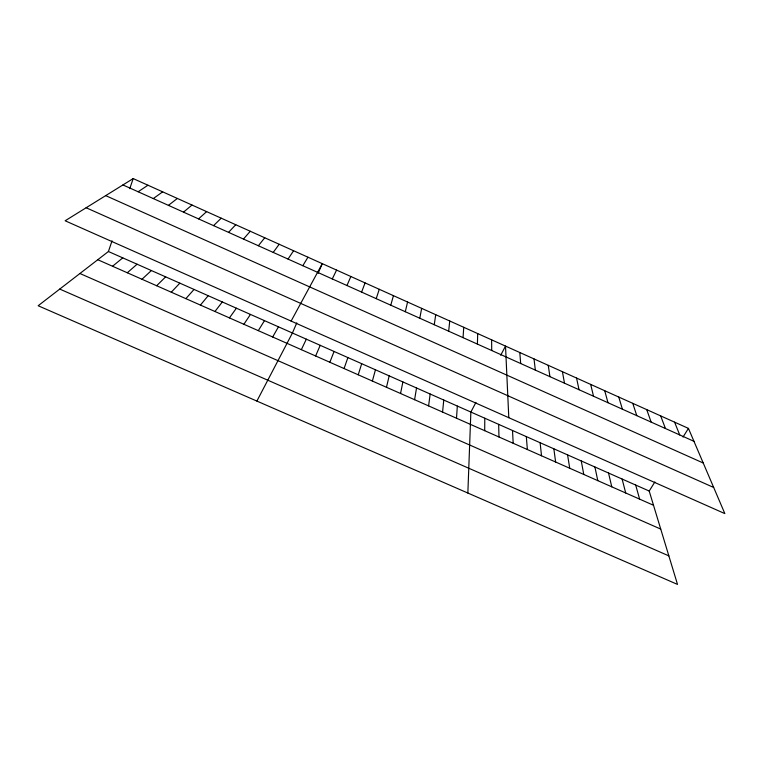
<?xml version="1.0" encoding="UTF-8"?>
<svg xmlns="http://www.w3.org/2000/svg" width="763" height="763" viewBox="0 0 763 763"><rect width="100%" height="100%" fill="white"/><g stroke="black" fill="none" stroke-linecap="round" stroke-linejoin="round"><path stroke-width="1.14" d="M484.705 430.685L484.782 418.219M477.409 344.094L477.695 333.584M467.853 493.032L470.866 412.058L475.94 402.397M463.065 337.656L463.732 327.298M456.503 418.229L457.333 406.059M442.569 412.068L443.77 400.05M448.673 331.19L449.741 321.004M428.596 405.897L430.17 394.023M434.252 324.723L435.721 314.699M414.595 399.707L416.531 387.986M419.793 318.228L421.653 308.366M400.556 393.498L402.874 381.939M405.296 311.724L407.566 302.034M386.479 387.289L389.178 375.873M372.373 381.052L375.453 369.788M390.77 305.2L393.431 295.672M358.238 374.805L361.691 363.693M376.207 298.657L379.278 289.301M654.883 481.958L649.199 491.038L677.515 584.42L38.15 305.744L108.413 251.513L112.037 240.841M129.758 188.68L133.191 178.58L688.445 428.396L724.85 513.604L65.141 220.774L133.191 178.58M344.065 368.539L347.899 357.589M361.605 292.095L365.076 282.911M329.854 362.263L334.08 351.466M296.788 322.863L292.41 333.011L256.883 401.08M318.152 273.259L322.282 263.664L291.123 321.08M346.965 285.524L350.846 276.511M315.615 355.968L320.222 345.334M301.337 349.664L306.335 339.182M332.286 278.934L336.578 270.092M500.719 355.215L505.516 346.097L508.797 417.695M272.677 336.998L278.457 326.831M302.825 265.715L307.947 257.207M258.295 330.646L264.475 320.641M683.019 437.056L688.445 428.396M288.042 259.077L293.583 250.75M243.883 324.275L250.455 314.423M229.434 317.894L236.396 308.204M273.221 252.419L279.182 244.265M214.947 311.495L222.31 301.967M258.361 245.743L264.742 237.77M200.421 305.076L208.194 295.71M243.464 239.057L250.264 231.256M185.867 298.648L194.04 289.444M171.274 292.2L179.858 283.159M228.538 232.353L235.757 224.732M156.644 285.734L165.638 276.855M213.564 225.629L221.213 218.189M141.985 279.258L151.379 270.541M198.552 218.895L206.63 211.628M127.287 272.763L137.092 264.217M183.511 212.133L192.009 205.047M112.552 266.249L122.767 257.875M168.423 205.361L177.359 198.456M153.296 198.571L162.672 191.847M138.141 191.761L147.946 185.228M59.743 289.072L668.865 555.884M79.924 273.497L660.729 529.083M108.413 251.513L649.199 491.038M97.778 259.725L653.51 505.268M86.143 207.755L713.682 487.471M122.938 184.942L693.968 441.329M105.695 195.633L703.228 463.007M674.578 422.158L679.728 434.939M660.672 415.911L665.45 428.529M646.738 409.636L651.135 422.101M632.775 403.35L636.781 415.654M618.774 397.056L622.398 409.197M635.674 485.049L639.632 499.136M604.735 390.742L607.977 402.721M622.112 479.04L625.717 492.993M590.667 384.409L593.519 396.226M608.531 473.022L611.773 486.832M576.561 378.066L579.031 389.721M594.911 466.994L597.791 480.652M581.253 460.947L583.771 474.452M562.417 371.695L564.496 383.198M567.577 454.882L569.723 468.253M548.244 365.324L549.932 376.655M553.852 448.806L555.636 462.025M534.033 358.934L535.33 370.103M540.109 442.721L541.52 455.788M519.794 352.525L520.69 363.531M526.327 436.617L527.367 449.531M512.507 430.494L513.184 443.265M498.668 424.362L498.964 436.98M491.62 339.85L491.725 350.522"/></g></svg>
